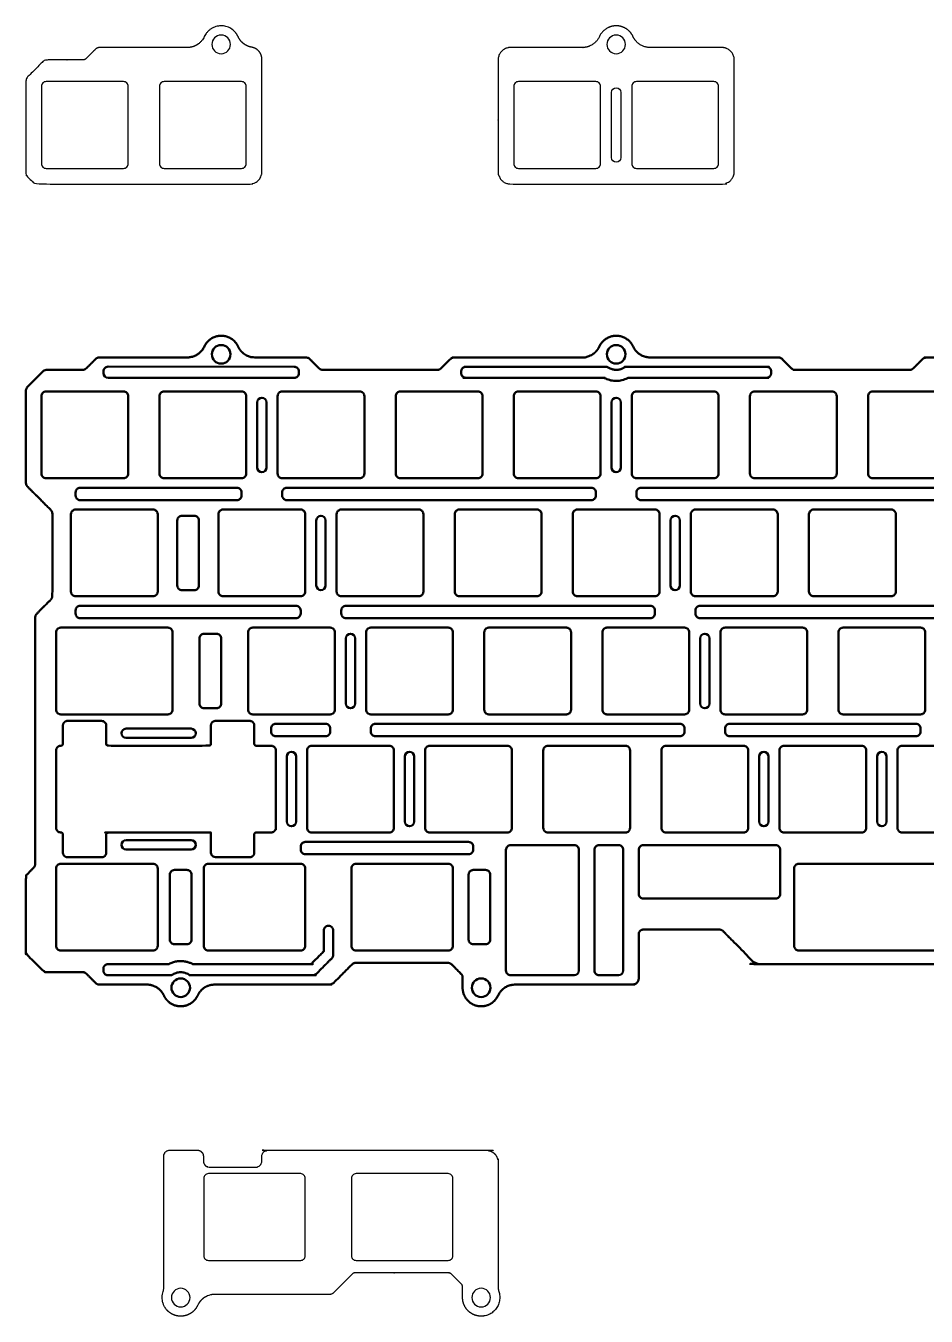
# Model space of a CAD drawing. Header units: millimetres. Extents: x 0 to 845, y 0 to 297.
# Drawn here: x 558.9 to 704.2, y 72.9 to 281.1 of the extents above; entities that cross this region are included whole.
import ezdxf

# ---------------------------------------------------------------- set-up
doc = ezdxf.new("R2010")
doc.units = ezdxf.units.MM
doc.header["$LTSCALE"] = 0.75
doc.layers.add('line', color=7, linetype='Continuous')
doc.layers.add('Visible', color=7, linetype='Continuous', lineweight=50)

msp = doc.modelspace()

# ---------------------------------------------------------------- linework, layer by layer
at = {"layer": 'line'}
for points in [[(562.182, 272.12, 0.4142136), (561.432, 271.37), (561.432, 258.87, 0.4142136), (562.182, 258.12), (574.682, 258.12, 0.4142136), (575.432, 258.87), (575.432, 271.37, 0.4142136), (574.682, 272.12)], [(581.232, 272.12, 0.4142136), (580.482, 271.37), (580.482, 258.87, 0.4142136), (581.232, 258.12), (593.732, 258.12, 0.4142136), (594.482, 258.87), (594.482, 271.37, 0.4142136), (593.732, 272.12)], [(650.882, 258.12, 0.4142136), (651.632, 258.87), (651.632, 271.37, 0.4142136), (650.882, 272.12), (638.382, 272.12, 0.4142136), (637.632, 271.37), (637.632, 258.87, 0.4142136), (638.382, 258.12)], [(654.907, 270.37), (654.907, 259.87, -1), (653.407, 259.87), (653.407, 270.37, -1)], [(656.682, 258.87, 0.4142136), (657.432, 258.12), (669.932, 258.12, 0.4142136), (670.682, 258.87), (670.682, 271.37, 0.4142136), (669.932, 272.12), (657.432, 272.12, 0.4142136), (656.682, 271.37)], [(604.007, 95.17, 0.4142136), (603.257, 95.92), (588.376, 95.92, 0.4142136), (587.626, 95.17), (587.626, 82.67, 0.4142136), (588.376, 81.92), (603.257, 81.92, 0.4142136), (604.007, 82.67)], [(627.82, 95.17, 0.4142136), (627.07, 95.92), (612.189, 95.92, 0.4142136), (611.439, 95.17), (611.439, 82.67, 0.4142136), (612.189, 81.92), (627.07, 81.92, 0.4142136), (627.82, 82.67)]]:
    msp.add_lwpolyline(points, format="xyb", close=True, dxfattribs=at)
at = {"layer": 'line', "extrusion": (0, 0, -1)}
for centre in [(-590.432, 278.12), (-654.157, 278.12), (-583.91, 75.92), (-632.376, 75.92)]:
    msp.add_circle(centre, 1.5, dxfattribs=at)
at = {"layer": 'line'}
msp.add_arc((588.481, 73.892), 2, 150.2828, 156.07104, dxfattribs=at)
for points, weights, degree, knots in [([(597.007, 275.698), (597.007, 266.647), (597.007, 257.595), (597.007, 255.595), (595.007, 255.595), (578.097, 255.595), (561.186, 255.595), (560.357, 255.595), (559.772, 256.181), (559.498, 256.454), (559.225, 256.728), (558.932, 257.02), (558.932, 257.435), (558.932, 264.82), (558.932, 272.206), (558.932, 272.62), (559.225, 272.913), (560.432, 274.12), (561.639, 275.328), (561.932, 275.62), (562.347, 275.62), (565.234, 275.62), (568.122, 275.62), (568.432, 275.62), (568.652, 275.84), (569.396, 276.584), (570.139, 277.328), (570.432, 277.62), (570.847, 277.62), (577.912, 277.62), (584.978, 277.62), (586.903, 277.62), (587.705, 279.37), (588.507, 281.12), (590.432, 281.12), (592.357, 281.12), (593.16, 279.37), (593.814, 277.943), (595.359, 277.667), (597.007, 277.373), (597.007, 275.698)], [1, 1, 1, 0.707106781187, 1, 1, 1, 0.923879532511, 1, 1, 1, 0.923879532511, 1, 1, 1, 0.923879532511, 1, 1, 1, 0.923879532511, 1, 1, 1, 0.923879532511, 1, 1, 1, 0.923879532511, 1, 1, 1, 0.84162541153, 1, 0.84162541153, 1, 0.84162541153, 1, 0.866956955585, 0.957440322045, 0.766769591032, 1], 2, [0, 0, 0, 1, 1, 2.5707963, 2.5707963, 3.5707963, 3.5707963, 4.3561945, 4.3561945, 4.5047838, 4.5047838, 5.290182, 5.290182, 6.290182, 6.290182, 7.0755801, 7.0755801, 8.0755801, 8.0755801, 8.8609783, 8.8609783, 9.8609783, 9.8609783, 10.6463765, 10.6463765, 11.6463765, 11.6463765, 12.4317746, 12.4317746, 13.4317746, 13.4317746, 14.5727955, 14.5727955, 15.7138164, 15.7138164, 16.8548373, 16.8548373, 17.8133553, 17.8133553, 19.2073609, 19.2073609, 19.2073609]), ([(673.207, 257.595), (673.207, 255.595), (671.207, 255.595), (654.157, 255.595), (637.107, 255.595), (635.107, 255.595), (635.107, 257.595), (635.107, 266.608), (635.107, 275.62), (635.107, 277.62), (637.107, 277.62), (642.905, 277.62), (648.703, 277.62), (650.628, 277.62), (651.43, 279.37), (652.232, 281.12), (654.157, 281.12), (656.082, 281.12), (656.885, 279.37), (657.687, 277.62), (659.612, 277.62), (665.41, 277.62), (671.207, 277.62), (673.207, 277.62), (673.207, 275.62), (673.207, 266.608), (673.207, 257.595)], [1, 0.707106781187, 1, 1, 1, 0.707106781187, 1, 1, 1, 0.707106781187, 1, 1, 1, 0.84162541153, 1, 0.84162541153, 1, 0.84162541153, 1, 0.84162541153, 1, 1, 1, 0.707106781187, 1, 1, 1], 2, [0, 0, 0, 1.5707963, 1.5707963, 2.5707963, 2.5707963, 4.1415927, 4.1415927, 5.1415927, 5.1415927, 6.712389, 6.712389, 7.2744279, 7.2744279, 8.4154488, 8.4154488, 9.5564697, 9.5564697, 10.6974906, 10.6974906, 11.8385115, 11.8385115, 12.4005503, 12.4005503, 13.9713467, 13.9713467, 14.9713467, 14.9713467, 14.9713467]), ([(586.653, 74.704), (585.965, 73.154), (584.396, 72.509), (582.817, 73.127), (581.238, 73.745), (580.524, 75.283), (581.071, 76.888), (581.142, 77.096), (581.178, 77.313), (581.178, 77.533), (581.178, 84.595), (581.178, 91.658), (581.178, 98.72), (581.178, 98.989), (581.28, 99.237), (581.471, 99.428), (581.661, 99.618), (581.909, 99.72), (582.178, 99.72), (582.511, 99.72), (582.844, 99.72), (583.178, 99.72), (584.303, 99.72), (585.429, 99.72), (586.555, 99.72), (587.141, 99.72), (587.555, 99.306), (587.555, 98.72), (587.555, 98.47), (587.555, 98.22), (587.555, 97.97), (587.555, 97.702), (587.658, 97.453), (587.848, 97.263), (588.038, 97.073), (588.286, 96.97), (588.555, 96.97), (591.036, 96.97), (593.517, 96.97), (595.998, 96.97), (596.267, 96.97), (596.515, 97.073), (596.705, 97.263), (596.895, 97.453), (596.998, 97.702), (596.998, 97.97), (596.998, 98.22), (596.998, 98.47), (596.998, 98.72), (596.998, 98.989), (597.101, 99.237), (597.291, 99.428), (597.481, 99.618), (597.729, 99.72), (597.998, 99.72), (609.703, 99.72), (621.407, 99.72), (633.112, 99.72), (633.65, 99.72), (634.146, 99.515), (634.526, 99.135), (634.906, 98.755), (635.112, 98.258), (635.112, 97.72), (635.112, 88.805), (635.112, 83.164), (635.112, 77.524), (635.112, 77.305), (635.148, 77.089), (635.218, 76.882), (635.464, 76.156), (635.427, 75.389), (635.112, 74.69), (635.109, 74.683), (635.106, 74.677), (635.103, 74.67), (634.49, 73.333), (633.174, 72.676), (631.736, 72.989), (630.299, 73.303), (629.376, 74.449), (629.376, 75.92), (629.376, 76.484), (629.376, 77.047), (629.376, 77.61), (629.376, 77.811), (629.299, 77.998), (629.156, 78.14), (628.636, 78.66), (628.116, 79.181), (627.596, 79.701), (627.453, 79.843), (627.267, 79.92), (627.065, 79.92), (622.074, 79.92), (617.082, 79.92), (612.091, 79.92), (611.889, 79.92), (611.703, 79.843), (611.561, 79.701), (610.565, 78.705), (609.569, 77.709), (608.573, 76.713), (608.383, 76.523), (608.135, 76.42), (607.866, 76.42), (601.699, 76.42), (595.532, 76.42), (589.365, 76.42), (588.564, 76.42), (587.813, 76.116), (587.235, 75.533), (587.043, 75.339), (586.88, 75.122), (586.744, 74.884)], [1, 0.815137640523, 0.815137640523, 1, 0.815137640523, 0.815137640523, 1, 0.991033450746, 0.991033450746, 1, 1, 1, 1, 0.949253021674, 0.949253021674, 1, 0.949253021674, 0.949253021674, 1, 1, 1, 1, 1, 1, 1, 0.804737854124, 0.804737854124, 1, 1, 1, 1, 0.949253021674, 0.949253021674, 1, 0.949253021674, 0.949253021674, 1, 1, 1, 1, 0.949253021674, 0.949253021674, 1, 0.949253021674, 0.949253021674, 1, 1, 1, 1, 0.949253021674, 0.949253021674, 1, 0.949253021674, 0.949253021674, 1, 1, 1, 1, 0.949253021674, 0.949253021674, 1, 0.949253021674, 0.949253021674, 1, 1, 1, 1, 0.991142183905, 0.991142183905, 1, 0.953791019457, 0.953791019457, 1, 0.999302525031, 0.999302525031, 1, 0.852571606148, 0.852571606148, 1, 0.852571606148, 0.852571606148, 1, 1, 1, 1, 0.949253021674, 0.949253021674, 1, 1, 1, 1, 0.949253021674, 0.949253021674, 1, 1, 1, 1, 0.949253021674, 0.949253021674, 1, 1, 1, 1, 0.949253021674, 0.949253021674, 1, 1, 1, 1, 0.927411646951, 0.904727786624, 0.931948419017, 0.931948419017, 0.931948419017, 0.931948419017], 3, [0, 0, 0, 0, 1.5261723, 1.5261723, 1.5261723, 3.0523445, 3.0523445, 3.0523445, 3.3807355, 3.3807355, 3.3807355, 4.3807355, 4.3807355, 4.3807355, 5.1661337, 5.1661337, 5.1661337, 5.9515319, 5.9515319, 5.9515319, 5.9715581, 5.9715581, 5.9715581, 6.0391964, 6.0391964, 6.0391964, 7.6099927, 7.6099927, 7.6099927, 8.6099927, 8.6099927, 8.6099927, 9.3953909, 9.3953909, 9.3953909, 10.180789, 10.180789, 10.180789, 11.180789, 11.180789, 11.180789, 11.9661872, 11.9661872, 11.9661872, 12.7515854, 12.7515854, 12.7515854, 13.7515854, 13.7515854, 13.7515854, 14.5369835, 14.5369835, 14.5369835, 15.3223817, 15.3223817, 15.3223817, 16.0255841, 16.0255841, 16.0255841, 16.8109823, 16.8109823, 16.8109823, 17.5963805, 17.5963805, 17.5963805, 18.5963805, 18.5963805, 18.5963805, 18.9227698, 18.9227698, 18.9227698, 19.6717923, 19.6717923, 19.6717923, 19.6793298, 19.6793298, 19.6793298, 21.0352384, 21.0352384, 21.0352384, 22.391147, 22.391147, 22.391147, 23.391147, 23.391147, 23.391147, 24.1765452, 24.1765452, 24.1765452, 25.1765452, 25.1765452, 25.1765452, 25.9619434, 25.9619434, 25.9619434, 26.9619434, 26.9619434, 26.9619434, 27.7473415, 27.7473415, 27.7473415, 28.7473415, 28.7473415, 28.7473415, 29.5327397, 29.5327397, 29.5327397, 30.5327397, 30.5327397, 30.5327397, 31.3171916, 31.3171916, 31.3171916, 31.585779, 31.585779, 31.585779, 31.585779])]:
    msp.add_rational_spline(points, weights, degree=degree, knots=knots, dxfattribs=at)
at = {"layer": 'Visible', "elevation": 1.5}
for points in [[(572.183, 226.127, 0.4143065), (571.432, 225.377), (571.432, 225.078, 0.4141177), (572.182, 224.328), (602.208, 224.318, 0.4142165), (602.958, 225.067), (602.959, 225.368, 0.4142136), (602.209, 226.118)], [(562.182, 222.12, 0.4142136), (561.432, 221.37), (561.432, 208.87, 0.4142136), (562.182, 208.12), (574.682, 208.12, 0.4142136), (575.432, 208.87), (575.432, 221.37, 0.4142136), (574.682, 222.12)], [(581.232, 222.12, 0.4142136), (580.482, 221.37), (580.482, 208.87, 0.4142136), (581.232, 208.12), (593.732, 208.12, 0.4142136), (594.482, 208.87), (594.482, 221.37, 0.4142136), (593.732, 222.12)], [(597.757, 220.37, 1), (596.257, 220.37), (596.257, 209.87, 1), (597.757, 209.87)], [(600.282, 222.12, 0.4142136), (599.532, 221.37), (599.532, 208.87, 0.4142136), (600.282, 208.12), (612.782, 208.12, 0.4142136), (613.532, 208.87), (613.532, 221.37, 0.4142136), (612.782, 222.12)], [(619.332, 222.12, 0.4142136), (618.582, 221.37), (618.582, 208.87, 0.4142136), (619.332, 208.12), (631.832, 208.12, 0.4142136), (632.582, 208.87), (632.582, 221.37, 0.4142136), (631.832, 222.12)], [(650.882, 208.12, 0.4142136), (651.632, 208.87), (651.632, 221.37, 0.4142136), (650.882, 222.12), (638.382, 222.12, 0.4142136), (637.632, 221.37), (637.632, 208.87, 0.4142136), (638.382, 208.12)], [(654.907, 220.37), (654.907, 209.87, -1), (653.407, 209.87), (653.407, 220.37, -1)], [(656.682, 208.87, 0.4142136), (657.432, 208.12), (669.932, 208.12, 0.4142136), (670.682, 208.87), (670.682, 221.37, 0.4142136), (669.932, 222.12), (657.432, 222.12, 0.4142136), (656.682, 221.37)], [(688.982, 208.12, 0.4142136), (689.732, 208.87), (689.732, 221.37, 0.4142136), (688.982, 222.12), (676.482, 222.12, 0.4142136), (675.732, 221.37), (675.732, 208.87, 0.4142136), (676.482, 208.12)], [(694.782, 208.87, 0.4142136), (695.532, 208.12), (708.032, 208.12, 0.4142136), (708.782, 208.87), (708.782, 221.37, 0.4142136), (708.032, 222.12), (695.532, 222.12, 0.4142136), (694.782, 221.37)], [(593.732, 205.845, 0.4142136), (592.982, 206.595), (567.695, 206.595, 0.4142136), (566.945, 205.845), (566.945, 205.345, 0.4142136), (567.695, 204.595), (592.982, 204.595, 0.4142136), (593.732, 205.345)], [(650.882, 205.845, 0.4142136), (650.132, 206.595), (601.032, 206.595, 0.4142136), (600.282, 205.845), (600.282, 205.345, 0.4142136), (601.032, 204.595), (650.132, 204.595, 0.4142136), (650.882, 205.345)], [(658.182, 206.595, 0.4142136), (657.432, 205.845), (657.432, 205.345, 0.4142136), (658.182, 204.595), (726.332, 204.595, 0.4142136), (727.082, 205.345), (727.082, 205.845, 0.4142136), (726.332, 206.595)], [(580.195, 202.32, 0.4142136), (579.445, 203.07), (566.945, 203.07, 0.4142136), (566.195, 202.32), (566.195, 189.82, 0.4142136), (566.945, 189.07), (579.445, 189.07, 0.4142136), (580.195, 189.82)], [(584.101, 202.07, 0.4142136), (583.351, 201.32), (583.351, 190.82, 0.4142136), (584.101, 190.07), (586.101, 190.07, 0.4142136), (586.851, 190.82), (586.851, 201.32, 0.4142136), (586.101, 202.07)], [(603.257, 189.07, 0.4142136), (604.007, 189.82), (604.007, 202.32, 0.4142136), (603.257, 203.07), (590.757, 203.07, 0.4142136), (590.007, 202.32), (590.007, 189.82, 0.4142136), (590.757, 189.07)], [(607.282, 201.32), (607.282, 190.82, -1), (605.782, 190.82), (605.782, 201.32, -1)], [(609.057, 189.82, 0.4142136), (609.807, 189.07), (622.307, 189.07, 0.4142136), (623.057, 189.82), (623.057, 202.32, 0.4142136), (622.307, 203.07), (609.807, 203.07, 0.4142136), (609.057, 202.32)], [(628.107, 189.82, 0.4142136), (628.857, 189.07), (641.357, 189.07, 0.4142136), (642.107, 189.82), (642.107, 202.32, 0.4142136), (641.357, 203.07), (628.857, 203.07, 0.4142136), (628.107, 202.32)], [(647.157, 189.82, 0.4142136), (647.907, 189.07), (660.407, 189.07, 0.4142136), (661.157, 189.82), (661.157, 202.32, 0.4142136), (660.407, 203.07), (647.907, 203.07, 0.4142136), (647.157, 202.32)], [(662.932, 190.82, 1), (664.432, 190.82), (664.432, 201.32, 1), (662.932, 201.32)], [(679.457, 189.07, 0.4142136), (680.207, 189.82), (680.207, 202.32, 0.4142136), (679.457, 203.07), (666.957, 203.07, 0.4142136), (666.207, 202.32), (666.207, 189.82, 0.4142136), (666.957, 189.07)], [(698.507, 189.07, 0.4142136), (699.257, 189.82), (699.257, 202.32, 0.4142136), (698.507, 203.07), (686.007, 203.07, 0.4142136), (685.257, 202.32), (685.257, 189.82, 0.4142136), (686.007, 189.07)], [(603.257, 186.795, 0.4142136), (602.507, 187.545), (567.695, 187.545, 0.4142136), (566.945, 186.795), (566.945, 186.295, 0.4142136), (567.695, 185.545), (602.507, 185.545, 0.4142136), (603.257, 186.295)], [(660.407, 186.795, 0.4142136), (659.657, 187.545), (610.557, 187.545, 0.4142136), (609.807, 186.795), (609.807, 186.295, 0.4142136), (610.557, 185.545), (659.657, 185.545, 0.4142136), (660.407, 186.295)], [(717.557, 186.795, 0.4142136), (716.807, 187.545), (667.707, 187.545, 0.4142136), (666.957, 186.795), (666.957, 186.295, 0.4142136), (667.707, 185.545), (716.807, 185.545, 0.4142136), (717.557, 186.295)], [(564.564, 184.02), (581.826, 184.02, -0.4142136), (582.576, 183.27), (582.576, 170.77, -0.4142136), (581.826, 170.02), (564.564, 170.02, -0.4142136), (563.814, 170.77), (563.814, 183.27, -0.4142136)], [(608.02, 170.02, 0.4142136), (608.77, 170.77), (608.77, 183.27, 0.4142136), (608.02, 184.02), (595.52, 184.02, 0.4142136), (594.77, 183.27), (594.77, 170.77, 0.4142136), (595.52, 170.02)], [(613.82, 170.77, 0.4142136), (614.57, 170.02), (627.07, 170.02, 0.4142136), (627.82, 170.77), (627.82, 183.27, 0.4142136), (627.07, 184.02), (614.57, 184.02, 0.4142136), (613.82, 183.27)], [(633.62, 184.02, 0.4142136), (632.87, 183.27), (632.87, 170.77, 0.4142136), (633.62, 170.02), (646.12, 170.02, 0.4142136), (646.87, 170.77), (646.87, 183.27, 0.4142136), (646.12, 184.02)], [(652.67, 184.02, 0.4142136), (651.92, 183.27), (651.92, 170.77, 0.4142136), (652.67, 170.02), (665.17, 170.02, 0.4142136), (665.92, 170.77), (665.92, 183.27, 0.4142136), (665.17, 184.02)], [(684.97, 183.27, 0.4142136), (684.22, 184.02), (671.72, 184.02, 0.4142136), (670.97, 183.27), (670.97, 170.77, 0.4142136), (671.72, 170.02), (684.22, 170.02, 0.4142136), (684.97, 170.77)], [(690.02, 170.77, 0.4142136), (690.77, 170.02), (703.27, 170.02, 0.4142136), (704.02, 170.77), (704.02, 183.27, 0.4142136), (703.27, 184.02), (690.77, 184.02, 0.4142136), (690.02, 183.27)], [(586.923, 171.77, 0.4142136), (587.673, 171.02), (589.673, 171.02, 0.4142136), (590.423, 171.77), (590.423, 182.27, 0.4142136), (589.673, 183.02), (587.673, 183.02, 0.4142136), (586.923, 182.27)], [(612.045, 182.27, 1), (610.545, 182.27), (610.545, 171.77, 1), (612.045, 171.77)], [(667.695, 171.77, 1), (669.195, 171.77), (669.195, 182.27, 1), (667.695, 182.27)], [(575.089, 167.72, 1), (575.089, 166.22), (585.589, 166.22, 1), (585.589, 167.72)], [(608.02, 167.745, 0.4142136), (607.27, 168.495), (599.245, 168.495, 0.4142136), (598.495, 167.745), (598.495, 167.245, 0.4142136), (599.245, 166.495), (607.27, 166.495, 0.4142136), (608.02, 167.245)], [(665.17, 167.745, 0.4142136), (664.42, 168.495), (615.32, 168.495, 0.4142136), (614.57, 167.745), (614.57, 167.245, 0.4142136), (615.32, 166.495), (664.42, 166.495, 0.4142136), (665.17, 167.245)], [(703.27, 167.745, 0.4142136), (702.52, 168.495), (672.47, 168.495, 0.4142136), (671.72, 167.745), (671.72, 167.245, 0.4142136), (672.47, 166.495), (702.52, 166.495, 0.4142136), (703.27, 167.245)], [(617.545, 150.97, 0.4142136), (618.295, 151.72), (618.295, 164.22, 0.4142136), (617.545, 164.97), (605.045, 164.97, 0.4142136), (604.295, 164.22), (604.295, 151.72, 0.4142136), (605.045, 150.97)], [(624.095, 164.97, 0.4142136), (623.345, 164.22), (623.345, 151.72, 0.4142136), (624.095, 150.97), (636.595, 150.97, 0.4142136), (637.345, 151.72), (637.345, 164.22, 0.4142136), (636.595, 164.97)], [(643.145, 164.97, 0.4142136), (642.395, 164.22), (642.395, 151.72, 0.4142136), (643.145, 150.97), (655.645, 150.97, 0.4142136), (656.395, 151.72), (656.395, 164.22, 0.4142136), (655.645, 164.97)], [(674.695, 150.97, 0.4142136), (675.445, 151.72), (675.445, 164.22, 0.4142136), (674.695, 164.97), (662.195, 164.97, 0.4142136), (661.445, 164.22), (661.445, 151.72, 0.4142136), (662.195, 150.97)], [(693.745, 150.97, 0.4142136), (694.495, 151.72), (694.495, 164.22, 0.4142136), (693.745, 164.97), (681.245, 164.97, 0.4142136), (680.495, 164.22), (680.495, 151.72, 0.4142136), (681.245, 150.97)], [(699.545, 151.72, 0.4142136), (700.295, 150.97), (712.795, 150.97, 0.4142136), (713.545, 151.72), (713.545, 164.22, 0.4142136), (712.795, 164.97), (700.295, 164.97, 0.4142136), (699.545, 164.22)], [(602.52, 163.22, 1), (601.02, 163.22), (601.02, 152.72, 1), (602.52, 152.72)], [(621.57, 163.22), (621.57, 152.72, -1), (620.07, 152.72), (620.07, 163.22, -1)], [(677.22, 152.72, 1), (678.72, 152.72), (678.72, 163.22, 1), (677.22, 163.22)], [(697.77, 163.22, 1), (696.27, 163.22), (696.27, 152.72, 1), (697.77, 152.72)], [(585.589, 148.22, 1), (585.589, 149.72), (575.089, 149.72, 1), (575.089, 148.22)], [(604.007, 149.445, 0.4142136), (603.257, 148.695), (603.257, 148.195, 0.4142136), (604.007, 147.445), (630.348, 147.445, 0.4142136), (631.098, 148.195), (631.098, 148.695, 0.4142136), (630.348, 149.445)], [(648.145, 128.676), (648.145, 148.17, 0.4142136), (647.395, 148.92), (637.126, 148.92, 0.4142136), (636.376, 148.17), (636.376, 128.671, 0.4143577), (637.126, 127.921), (647.395, 127.926, 0.4140694)], [(655.289, 148.17, 0.4142136), (654.539, 148.92), (651.414, 148.92, 0.4142136), (650.664, 148.17), (650.664, 128.675, 0.4142828), (651.414, 127.925), (654.539, 127.926, 0.4141443), (655.289, 128.676)], [(658.539, 148.92, 0.4142136), (657.789, 148.17), (657.789, 141.048, 0.4142136), (658.539, 140.298), (679.876, 140.298, 0.4142136), (680.626, 141.048), (680.626, 148.17, 0.4142136), (679.876, 148.92)], [(580.195, 145.17, 0.4142136), (579.445, 145.92), (564.564, 145.92, 0.4142136), (563.814, 145.17), (563.814, 132.67, 0.4142136), (564.564, 131.92), (579.445, 131.92, 0.4142136), (580.195, 132.67)], [(604.007, 145.17, 0.4142136), (603.257, 145.92), (588.376, 145.92, 0.4142136), (587.626, 145.17), (587.626, 132.67, 0.4142136), (588.376, 131.92), (603.257, 131.92, 0.4142136), (604.007, 132.67)], [(627.82, 145.17, 0.4142136), (627.07, 145.92), (612.189, 145.92, 0.4142136), (611.439, 145.17), (611.439, 132.67, 0.4142136), (612.189, 131.92), (627.07, 131.92, 0.4142136), (627.82, 132.67)], [(708.782, 145.17, 0.4142136), (708.032, 145.92), (683.626, 145.92, 0.4142136), (682.876, 145.17), (682.876, 132.67, 0.4142136), (683.626, 131.92), (708.032, 131.92, 0.4142136), (708.782, 132.67)], [(585.66, 144.17, 0.4142136), (584.91, 144.92), (582.91, 144.92, 0.4142136), (582.16, 144.17), (582.16, 133.67, 0.4142136), (582.91, 132.92), (584.91, 132.92, 0.4142136), (585.66, 133.67)], [(633.848, 144.17, 0.4142136), (633.098, 144.92), (631.098, 144.92, 0.4142136), (630.348, 144.17), (630.348, 133.67, 0.4142136), (631.098, 132.92), (633.098, 132.92, 0.4142136), (633.848, 133.67)]]:
    msp.add_lwpolyline(points, format="xyb", close=True, dxfattribs=at)
at = {"layer": 'Visible', "extrusion": (0, 0, -1)}
for centre in [(-590.432, 228.12, -1.5), (-654.157, 228.12, -1.5), (-583.91, 125.92, -1.5), (-632.376, 125.92, -1.5)]:
    msp.add_circle(centre, 1.5, dxfattribs=at)
at = {"layer": 'Visible'}
for points, weights, knots in [([(807.781, 227.328, 1.5), (808.074, 227.62, 1.5), (808.488, 227.62, 1.5), (814.321, 227.62, 1.5), (820.153, 227.62, 1.5), (822.078, 227.62, 1.5), (822.88, 229.37, 1.5), (823.682, 231.12, 1.5), (825.607, 231.12, 1.5), (827.532, 231.12, 1.5), (828.335, 229.37, 1.5), (829.137, 227.62, 1.5), (831.062, 227.62, 1.5), (831.89, 227.62, 1.5), (832.718, 227.62, 1.5), (833.132, 227.62, 1.5), (833.425, 227.328, 1.5), (833.569, 227.184, 1.5), (833.713, 227.04, 1.5), (833.932, 226.82, 1.5), (834.243, 226.82, 1.5), (837.731, 226.82, 1.5), (841.218, 226.82, 1.5), (841.632, 226.82, 1.5), (841.925, 226.528, 1.5), (843.132, 225.32, 1.5), (844.339, 224.113, 1.5), (844.632, 223.82, 1.5), (844.632, 223.406, 1.5), (844.632, 212.92, 1.5), (844.632, 202.435, 1.5), (844.632, 202.02, 1.5), (844.339, 201.728, 1.5), (843.882, 201.27, 1.5), (843.425, 200.813, 1.5), (843.132, 200.52, 1.5), (843.132, 200.106, 1.5), (843.132, 184.52, 1.5), (843.132, 168.935, 1.5), (843.132, 168.52, 1.5), (843.425, 168.228, 1.5), (843.882, 167.77, 1.5), (844.339, 167.313, 1.5), (844.632, 167.02, 1.5), (844.632, 166.606, 1.5), (844.632, 149.22, 1.5), (844.632, 131.835, 1.5), (844.632, 131.42, 1.5), (844.339, 131.128, 1.5), (843.132, 129.92, 1.5), (841.925, 128.713, 1.5), (841.632, 128.42, 1.5), (841.218, 128.42, 1.5), (838.331, 128.42, 1.5), (835.443, 128.42, 1.5), (835.132, 128.42, 1.5), (834.913, 128.201, 1.5), (834.169, 127.457, 1.5), (833.425, 126.713, 1.5), (833.132, 126.42, 1.5), (832.718, 126.42, 1.5), (828.913, 126.42, 1.5), (825.109, 126.42, 1.5), (823.183, 126.42, 1.5), (822.381, 124.67, 1.5), (821.579, 122.92, 1.5), (819.654, 122.92, 1.5), (817.729, 122.92, 1.5), (816.927, 124.67, 1.5), (816.125, 126.42, 1.5), (814.2, 126.42, 1.5), (804.945, 126.42, 1.5), (795.689, 126.42, 1.5), (795.275, 126.42, 1.5), (794.982, 126.713, 1.5), (793.379, 128.317, 1.5), (791.775, 129.92, 1.5), (781.759, 129.92, 1.5), (771.743, 129.92, 1.5), (771.432, 129.92, 1.5), (771.213, 129.701, 1.5), (770.432, 128.92, 1.5), (769.652, 128.14, 1.5), (769.432, 127.92, 1.5), (769.432, 127.61, 1.5), (769.432, 126.765, 1.5), (769.432, 125.92, 1.5), (769.432, 123.505, 1.5), (767.072, 122.989, 1.5), (764.712, 122.474, 1.5), (763.705, 124.67, 1.5), (762.903, 126.42, 1.5), (760.978, 126.42, 1.5), (747.924, 126.42, 1.5), (734.87, 126.42, 1.5), (733.87, 126.42, 1.5), (733.87, 127.42, 1.5), (733.87, 130.984, 1.5), (733.87, 134.548, 1.5), (733.87, 135.298, 1.5), (733.12, 135.298, 1.5), (726.978, 135.298, 1.5), (720.836, 135.298, 1.5), (720.525, 135.298, 1.5), (720.305, 135.079, 1.5), (717.776, 132.549, 1.5), (715.246, 130.019, 1.5), (714.953, 129.726, 1.5), (714.539, 129.726, 1.5), (695.829, 129.726, 1.5), (677.12, 129.726, 1.5), (676.705, 129.726, 1.5), (676.413, 130.019, 1.5), (673.883, 132.549, 1.5), (671.353, 135.079, 1.5), (671.133, 135.298, 1.5), (670.823, 135.298, 1.5), (664.681, 135.298, 1.5), (658.539, 135.298, 1.5), (657.789, 135.298, 1.5), (657.789, 134.548, 1.5), (657.789, 130.984, 1.5), (657.789, 127.42, 1.5), (657.789, 126.42, 1.5), (656.789, 126.42, 1.5), (647.309, 126.42, 1.5), (637.83, 126.42, 1.5), (635.905, 126.42, 1.5), (635.103, 124.67, 1.5), (634.096, 122.474, 1.5), (631.736, 122.989, 1.5), (629.376, 123.505, 1.5), (629.376, 125.92, 1.5), (629.376, 126.765, 1.5), (629.376, 127.61, 1.5), (629.376, 127.92, 1.5), (629.156, 128.14, 1.5), (628.376, 128.92, 1.5), (627.596, 129.701, 1.5), (627.376, 129.92, 1.5), (627.065, 129.92, 1.5), (619.578, 129.92, 1.5), (612.091, 129.92, 1.5), (611.78, 129.92, 1.5), (611.561, 129.701, 1.5), (610.067, 128.207, 1.5), (608.573, 126.713, 1.5), (608.28, 126.42, 1.5), (607.866, 126.42, 1.5), (598.615, 126.42, 1.5), (589.365, 126.42, 1.5), (587.44, 126.42, 1.5), (586.638, 124.67, 1.5), (585.836, 122.92, 1.5), (583.91, 122.92, 1.5), (581.985, 122.92, 1.5), (581.183, 124.67, 1.5), (580.381, 126.42, 1.5), (578.456, 126.42, 1.5), (574.651, 126.42, 1.5), (570.847, 126.42, 1.5), (570.432, 126.42, 1.5), (570.139, 126.713, 1.5), (569.396, 127.457, 1.5), (568.652, 128.201, 1.5), (568.432, 128.42, 1.5), (568.122, 128.42, 1.5), (565.234, 128.42, 1.5), (562.347, 128.42, 1.5), (561.932, 128.42, 1.5), (561.639, 128.713, 1.5), (560.432, 129.92, 1.5), (559.225, 131.128, 1.5), (558.932, 131.42, 1.5), (558.932, 131.835, 1.5), (558.932, 137.72, 1.5), (558.932, 143.606, 1.5), (558.932, 144.02, 1.5), (559.225, 144.313, 1.5), (559.682, 144.77, 1.5), (560.139, 145.228, 1.5), (560.432, 145.52, 1.5), (560.432, 145.935, 1.5), (560.432, 165.77, 1.5), (560.432, 185.606, 1.5), (560.432, 186.02, 1.5), (560.725, 186.313, 1.5), (561.814, 187.402, 1.5), (562.902, 188.49, 1.5), (563.195, 188.783, 1.5), (563.195, 189.197, 1.5), (563.195, 195.77, 1.5), (563.195, 202.344, 1.5), (563.195, 202.758, 1.5), (562.902, 203.051, 1.5), (561.064, 204.889, 1.5), (559.225, 206.728, 1.5), (558.932, 207.02, 1.5), (558.932, 207.435, 1.5), (558.932, 214.82, 1.5), (558.932, 222.206, 1.5), (558.932, 222.62, 1.5), (559.225, 222.913, 1.5), (560.432, 224.12, 1.5), (561.639, 225.328, 1.5), (561.932, 225.62, 1.5), (562.347, 225.62, 1.5), (565.234, 225.62, 1.5), (568.122, 225.62, 1.5), (568.432, 225.62, 1.5), (568.652, 225.84, 1.5), (569.396, 226.584, 1.5), (570.139, 227.328, 1.5), (570.432, 227.62, 1.5), (570.847, 227.62, 1.5), (577.912, 227.62, 1.5), (584.978, 227.62, 1.5), (586.903, 227.62, 1.5), (587.705, 229.37, 1.5), (588.507, 231.12, 1.5), (590.432, 231.12, 1.5), (592.357, 231.12, 1.5), (593.16, 229.37, 1.5), (593.962, 227.62, 1.5), (595.887, 227.62, 1.5), (599.966, 227.62, 1.5), (604.045, 227.62, 1.5), (604.459, 227.62, 1.5), (604.752, 227.328, 1.5), (605.496, 226.584, 1.5), (606.24, 225.84, 1.5), (606.459, 225.62, 1.5), (606.77, 225.62, 1.5), (616.058, 225.62, 1.5), (625.347, 225.62, 1.5), (625.657, 225.62, 1.5), (625.877, 225.84, 1.5), (626.621, 226.584, 1.5), (627.364, 227.328, 1.5), (627.657, 227.62, 1.5), (628.072, 227.62, 1.5), (638.387, 227.62, 1.5), (648.703, 227.62, 1.5), (650.628, 227.62, 1.5), (651.43, 229.37, 1.5), (652.232, 231.12, 1.5), (654.157, 231.12, 1.5), (656.082, 231.12, 1.5), (656.885, 229.37, 1.5), (657.687, 227.62, 1.5), (659.612, 227.62, 1.5), (669.927, 227.62, 1.5), (680.243, 227.62, 1.5), (680.657, 227.62, 1.5), (680.95, 227.328, 1.5), (681.694, 226.584, 1.5), (682.438, 225.84, 1.5), (682.657, 225.62, 1.5), (682.968, 225.62, 1.5), (692.257, 225.62, 1.5), (701.547, 225.62, 1.5), (701.857, 225.62, 1.5), (702.077, 225.84, 1.5), (702.821, 226.584, 1.5), (703.564, 227.328, 1.5), (703.857, 227.62, 1.5), (704.272, 227.62, 1.5), (714.587, 227.62, 1.5), (724.903, 227.62, 1.5), (726.828, 227.62, 1.5), (727.63, 229.37, 1.5), (728.432, 231.12, 1.5), (730.357, 231.12, 1.5), (732.282, 231.12, 1.5), (733.085, 229.37, 1.5), (733.887, 227.62, 1.5), (735.812, 227.62, 1.5), (745.882, 227.62, 1.5), (755.951, 227.62, 1.5), (756.366, 227.62, 1.5), (756.659, 227.328, 1.5), (757.994, 225.992, 1.5), (759.329, 224.657, 1.5), (759.622, 224.364, 1.5), (760.036, 224.364, 1.5), (782.22, 224.364, 1.5), (804.404, 224.364, 1.5), (804.818, 224.364, 1.5), (805.111, 224.657, 1.5), (806.446, 225.992, 1.5), (807.781, 227.328, 1.5)], [1, 0.923879533954, 1, 1, 1, 0.841625411903, 1, 0.841625411717, 1, 0.841625411717, 1, 0.84162541153, 1, 1, 1, 0.923879532511, 1, 1, 1, 0.923879532511, 1, 1, 1, 0.923879532511, 1, 1, 1, 0.923879532511, 1, 1, 1, 0.923879532511, 1, 1, 1, 0.923879532511, 1, 1, 1, 0.923879532511, 1, 1, 1, 0.923879532511, 1, 1, 1, 0.923879532511, 1, 1, 1, 0.923879532511, 1, 1, 1, 0.923879532511, 1, 1, 1, 0.923879532511, 1, 1, 1, 0.84162541153, 1, 0.84162541153, 1, 0.84162541153, 1, 0.84162541153, 1, 1, 1, 0.923879532511, 1, 1, 1, 1, 1, 0.923879371968, 1, 1, 1, 0.923879532511, 1, 1, 1, 0.77885727766, 1, 0.77885727766, 1, 0.84162541153, 1, 1, 1, 0.707106781187, 1, 1, 1, 0.707106781187, 1, 1, 1, 0.923879532511, 1, 1, 1, 0.923879532511, 1, 1, 1, 0.923879532511, 1, 1, 1, 0.923879532511, 1, 1, 1, 0.707106781187, 1, 1, 1, 0.707106781187, 1, 1, 1, 0.84162541153, 1, 0.778857409222, 1, 0.778857409222, 1, 1, 1, 0.923879532511, 1, 1, 1, 0.923879532511, 1, 1, 1, 0.923879532511, 1, 1, 1, 0.923879532511, 1, 1, 1, 0.84162541153, 1, 0.84162541153, 1, 0.84162541153, 1, 0.84162541153, 1, 1, 1, 0.923879532511, 1, 1, 1, 0.923879532511, 1, 1, 1, 0.923879532511, 1, 1, 1, 0.923879532511, 1, 1, 1, 0.923879532511, 1, 1, 1, 0.923879532511, 1, 1, 1, 0.923879532511, 1, 1, 1, 0.923879532511, 1, 1, 1, 0.923879532511, 1, 1, 1, 0.923879532511, 1, 1, 1, 0.923879532511, 1, 1, 1, 0.923879532511, 1, 1, 1, 0.923879532511, 1, 1, 1, 0.923879532511, 1, 1, 1, 0.84162541153, 1, 0.84162541153, 1, 0.84162541153, 1, 0.84162541153, 1, 1, 1, 0.923879532511, 1, 1, 1, 0.923879532511, 1, 1, 1, 0.923879532511, 1, 1, 1, 0.923879532511, 1, 1, 1, 0.84162541153, 1, 0.84162541153, 1, 0.84162541153, 1, 0.84162541153, 1, 1, 1, 0.923879532511, 1, 1, 1, 0.923879532511, 1, 1, 1, 0.923879532511, 1, 1, 1, 0.923879532511, 1, 1, 1, 0.84162541153, 1, 0.841625411717, 1, 0.841625411717, 1, 0.841625411903, 1, 1, 1, 0.923879532511, 1, 1, 1, 0.923879533954, 1, 1, 1, 0.923879532511, 1, 1, 1], [0, 0, 0, 0.7853982, 0.7853982, 1.7853982, 1.7853982, 2.926419, 2.926419, 4.0674399, 4.0674399, 5.2084608, 5.2084608, 6.3494817, 6.3494817, 7.3494817, 7.3494817, 8.1348799, 8.1348799, 9.1348799, 9.1348799, 9.9202781, 9.9202781, 10.9202781, 10.9202781, 11.7056762, 11.7056762, 12.7056762, 12.7056762, 13.4910744, 13.4910744, 14.4910744, 14.4910744, 15.2764726, 15.2764726, 16.2764726, 16.2764726, 17.0618707, 17.0618707, 18.0618707, 18.0618707, 18.8472689, 18.8472689, 19.8472689, 19.8472689, 20.632667, 20.632667, 21.632667, 21.632667, 22.4180652, 22.4180652, 23.4180652, 23.4180652, 24.2034634, 24.2034634, 25.2034634, 25.2034634, 25.9888615, 25.9888615, 26.9888615, 26.9888615, 27.7742597, 27.7742597, 28.7742597, 28.7742597, 29.9152806, 29.9152806, 31.0563015, 31.0563015, 32.1973224, 32.1973224, 33.3383433, 33.3383433, 34.3383433, 34.3383433, 35.1237414, 35.1237414, 36.1237414, 36.1237414, 37.1237414, 37.1237414, 37.9091404, 37.9091404, 38.9091404, 38.9091404, 39.6945386, 39.6945386, 40.6945386, 40.6945386, 42.0504476, 42.0504476, 43.4063567, 43.4063567, 44.5473776, 44.5473776, 45.5473776, 45.5473776, 47.1181739, 47.1181739, 48.1181739, 48.1181739, 49.6889702, 49.6889702, 50.6889702, 50.6889702, 51.4743684, 51.4743684, 52.4743684, 52.4743684, 53.2597665, 53.2597665, 54.2597665, 54.2597665, 55.0451647, 55.0451647, 56.0451647, 56.0451647, 56.8305629, 56.8305629, 57.8305629, 57.8305629, 59.4013592, 59.4013592, 60.4013592, 60.4013592, 61.9721555, 61.9721555, 62.9721555, 62.9721555, 64.1131764, 64.1131764, 65.469085, 65.469085, 66.8249936, 66.8249936, 67.8249936, 67.8249936, 68.6103918, 68.6103918, 69.6103918, 69.6103918, 70.39579, 70.39579, 71.39579, 71.39579, 72.1811881, 72.1811881, 73.1811881, 73.1811881, 73.9665863, 73.9665863, 74.9665863, 74.9665863, 76.1076072, 76.1076072, 77.2486281, 77.2486281, 78.389649, 78.389649, 79.5306699, 79.5306699, 80.5306699, 80.5306699, 81.316068, 81.316068, 82.316068, 82.316068, 83.1014662, 83.1014662, 84.1014662, 84.1014662, 84.8868644, 84.8868644, 85.8868644, 85.8868644, 86.6722625, 86.6722625, 87.6722625, 87.6722625, 88.4576607, 88.4576607, 89.4576607, 89.4576607, 90.2430589, 90.2430589, 91.2430589, 91.2430589, 92.028457, 92.028457, 93.028457, 93.028457, 93.8138552, 93.8138552, 94.8138552, 94.8138552, 95.5992533, 95.5992533, 96.5992533, 96.5992533, 97.3846515, 97.3846515, 98.3846515, 98.3846515, 99.1700497, 99.1700497, 100.1700497, 100.1700497, 100.9554478, 100.9554478, 101.9554478, 101.9554478, 102.740846, 102.740846, 103.740846, 103.740846, 104.5262442, 104.5262442, 105.5262442, 105.5262442, 106.6672651, 106.6672651, 107.808286, 107.808286, 108.9493069, 108.9493069, 110.0903277, 110.0903277, 111.0903277, 111.0903277, 111.8757259, 111.8757259, 112.8757259, 112.8757259, 113.6611241, 113.6611241, 114.6611241, 114.6611241, 115.4465222, 115.4465222, 116.4465222, 116.4465222, 117.2319204, 117.2319204, 118.2319204, 118.2319204, 119.3729413, 119.3729413, 120.5139622, 120.5139622, 121.6549831, 121.6549831, 122.796004, 122.796004, 123.796004, 123.796004, 124.5814021, 124.5814021, 125.5814021, 125.5814021, 126.3668003, 126.3668003, 127.3668003, 127.3668003, 128.1521985, 128.1521985, 129.1521985, 129.1521985, 129.9375966, 129.9375966, 130.9375966, 130.9375966, 132.0786175, 132.0786175, 133.2196384, 133.2196384, 134.3606593, 134.3606593, 135.5016802, 135.5016802, 136.5016802, 136.5016802, 137.2870784, 137.2870784, 138.2870784, 138.2870784, 139.0724765, 139.0724765, 140.0724765, 140.0724765, 140.8578747, 140.8578747, 141.8578747, 141.8578747, 141.8578747]), ([(652.424, 226.121, 1.5), (641.166, 226.119, 1.5), (629.908, 226.117, 1.5), (629.597, 226.116, 1.5), (629.377, 225.897, 1.5), (629.158, 225.677, 1.5), (629.158, 225.366, 1.5), (629.158, 225.216, 1.5), (629.158, 225.066, 1.5), (629.158, 224.316, 1.5), (629.908, 224.316, 1.5), (641.026, 224.319, 1.5), (652.144, 224.321, 1.5), (652.218, 224.321, 1.5), (652.284, 224.286, 1.5), (654.157, 223.293, 1.5), (656.03, 224.286, 1.5), (656.096, 224.321, 1.5), (656.171, 224.321, 1.5), (667.289, 224.319, 1.5), (678.407, 224.316, 1.5), (679.157, 224.316, 1.5), (679.157, 225.066, 1.5), (679.157, 225.216, 1.5), (679.157, 225.366, 1.5), (679.157, 225.677, 1.5), (678.937, 225.897, 1.5), (678.718, 226.116, 1.5), (678.407, 226.117, 1.5), (667.149, 226.119, 1.5), (655.89, 226.121, 1.5), (655.674, 226.121, 1.5), (655.49, 226.005, 1.5), (654.157, 225.165, 1.5), (652.824, 226.005, 1.5), (652.641, 226.121, 1.5), (652.424, 226.121, 1.5)], [1, 1, 1, 0.923879170707, 1, 0.923879170707, 1, 1, 1, 0.707106781187, 1, 1, 1, 0.97044018823, 1, 0.883602361519, 1, 0.970440218864, 1, 1, 1, 0.707106781187, 1, 1, 1, 0.923879171526, 1, 0.923879171526, 1, 1, 1, 0.960696387851, 1, 0.845980031472, 1, 0.96069634833, 1], [0, 0, 0, 1, 1, 1.7854001, 1.7854001, 2.5708001, 2.5708001, 3.5708001, 3.5708001, 5.1415964, 5.1415964, 6.1415964, 6.1415964, 6.6290929, 6.6290929, 7.6036842, 7.6036842, 8.0911804, 8.0911804, 9.0911804, 9.0911804, 10.6619768, 10.6619768, 11.6619768, 11.6619768, 12.4473768, 12.4473768, 13.2327769, 13.2327769, 14.2327769, 14.2327769, 14.7953695, 14.7953695, 15.9201612, 15.9201612, 16.4827541, 16.4827541, 16.4827541]), ([(563.814, 164.22, 1.5), (563.814, 164.97, 1.5), (564.564, 164.97, 1.5), (564.582, 164.97, 1.5), (564.601, 164.97, 1.5), (564.901, 164.97, 1.5), (564.901, 165.27, 1.5), (564.901, 166.745, 1.5), (564.901, 168.22, 1.5), (564.901, 168.97, 1.5), (565.651, 168.97, 1.5), (568.401, 168.97, 1.5), (571.151, 168.97, 1.5), (571.901, 168.97, 1.5), (571.901, 168.22, 1.5), (571.901, 166.745, 1.5), (571.901, 165.27, 1.5), (571.901, 164.97, 1.5), (572.201, 164.97, 1.5), (580.339, 164.97, 1.5), (588.477, 164.97, 1.5), (588.777, 164.97, 1.5), (588.777, 165.27, 1.5), (588.777, 166.745, 1.5), (588.777, 168.22, 1.5), (588.777, 168.97, 1.5), (589.527, 168.97, 1.5), (592.277, 168.97, 1.5), (595.027, 168.97, 1.5), (595.777, 168.97, 1.5), (595.777, 168.22, 1.5), (595.777, 166.745, 1.5), (595.777, 165.27, 1.5), (595.777, 164.97, 1.5), (596.077, 164.97, 1.5), (597.286, 164.97, 1.5), (598.495, 164.97, 1.5), (599.245, 164.97, 1.5), (599.245, 164.22, 1.5), (599.245, 157.97, 1.5), (599.245, 151.72, 1.5), (599.245, 150.97, 1.5), (598.495, 150.97, 1.5), (597.286, 150.97, 1.5), (596.077, 150.97, 1.5), (595.777, 150.97, 1.5), (595.777, 150.67, 1.5), (595.777, 149.195, 1.5), (595.777, 147.72, 1.5), (595.777, 146.97, 1.5), (595.027, 146.97, 1.5), (592.277, 146.97, 1.5), (589.527, 146.97, 1.5), (588.777, 146.97, 1.5), (588.777, 147.72, 1.5), (588.777, 149.195, 1.5), (588.777, 150.67, 1.5), (588.777, 150.97, 1.5), (588.477, 150.97, 1.5), (580.339, 150.97, 1.5), (572.201, 150.97, 1.5), (571.901, 150.97, 1.5), (571.901, 150.67, 1.5), (571.901, 149.195, 1.5), (571.901, 147.72, 1.5), (571.901, 146.97, 1.5), (571.151, 146.97, 1.5), (568.401, 146.97, 1.5), (565.651, 146.97, 1.5), (564.901, 146.97, 1.5), (564.901, 147.72, 1.5), (564.901, 149.195, 1.5), (564.901, 150.67, 1.5), (564.901, 150.97, 1.5), (564.601, 150.97, 1.5), (564.582, 150.97, 1.5), (564.564, 150.97, 1.5), (563.814, 150.97, 1.5), (563.814, 151.72, 1.5), (563.814, 157.97, 1.5), (563.814, 164.22, 1.5)], [1, 0.707106781187, 1, 1, 1, 0.707106781187, 1, 1, 1, 0.707106781187, 1, 1, 1, 0.707106781187, 1, 1, 1, 0.707106781187, 1, 1, 1, 0.707106781187, 1, 1, 1, 0.707106781187, 1, 1, 1, 0.707106781187, 1, 1, 1, 0.707106781187, 1, 1, 1, 0.707106781187, 1, 1, 1, 0.707106781187, 1, 1, 1, 0.707106781187, 1, 1, 1, 0.707106781187, 1, 1, 1, 0.707106781187, 1, 1, 1, 0.707106781187, 1, 1, 1, 0.707106781187, 1, 1, 1, 0.707106781187, 1, 1, 1, 0.707106781187, 1, 1, 1, 0.707106781187, 1, 1, 1, 0.707106781187, 1, 1, 1], [0, 0, 0, 1.5707963, 1.5707963, 2.5707963, 2.5707963, 4.1415927, 4.1415927, 5.1415927, 5.1415927, 6.712389, 6.712389, 7.712389, 7.712389, 9.2831853, 9.2831853, 10.2831853, 10.2831853, 11.8539816, 11.8539816, 12.8539816, 12.8539816, 14.424778, 14.424778, 15.424778, 15.424778, 16.9955743, 16.9955743, 17.9955743, 17.9955743, 19.5663706, 19.5663706, 20.5663706, 20.5663706, 22.1371669, 22.1371669, 23.1371669, 23.1371669, 24.7079633, 24.7079633, 25.7079633, 25.7079633, 27.2787596, 27.2787596, 28.2787596, 28.2787596, 29.8495559, 29.8495559, 30.8495559, 30.8495559, 32.4203522, 32.4203522, 33.4203522, 33.4203522, 34.9911486, 34.9911486, 35.9911486, 35.9911486, 37.5619449, 37.5619449, 38.5619449, 38.5619449, 40.1327412, 40.1327412, 41.1327412, 41.1327412, 42.7035376, 42.7035376, 43.7035376, 43.7035376, 45.2743339, 45.2743339, 46.2743339, 46.2743339, 47.8451302, 47.8451302, 48.8451302, 48.8451302, 50.4159265, 50.4159265, 51.4159265, 51.4159265, 51.4159265]), ([(608.495, 131.188, 1.5), (608.495, 133.179, 1.5), (608.495, 135.17, 1.5), (608.495, 135.92, 1.5), (607.745, 135.92, 1.5), (606.995, 135.92, 1.5), (606.995, 135.17, 1.5), (606.995, 133.547, 1.5), (606.995, 131.923, 1.5), (606.995, 131.799, 1.5), (606.907, 131.711, 1.5), (605.959, 130.763, 1.5), (605.01, 129.814, 1.5), (604.922, 129.726, 1.5), (604.798, 129.726, 1.5), (595.361, 129.723, 1.5), (585.924, 129.72, 1.5), (585.849, 129.72, 1.5), (585.783, 129.755, 1.5), (583.91, 130.747, 1.5), (582.037, 129.755, 1.5), (581.972, 129.72, 1.5), (581.897, 129.72, 1.5), (577.04, 129.722, 1.5), (572.183, 129.723, 1.5), (571.872, 129.723, 1.5), (571.652, 129.504, 1.5), (571.432, 129.284, 1.5), (571.432, 128.973, 1.5), (571.432, 128.823, 1.5), (571.432, 128.673, 1.5), (571.432, 127.923, 1.5), (572.182, 127.923, 1.5), (577.18, 127.921, 1.5), (582.177, 127.92, 1.5), (582.394, 127.92, 1.5), (582.577, 128.035, 1.5), (583.91, 128.876, 1.5), (585.244, 128.035, 1.5), (585.427, 127.92, 1.5), (585.644, 127.92, 1.5), (595.439, 127.923, 1.5), (605.233, 127.927, 1.5), (605.544, 127.927, 1.5), (605.763, 128.146, 1.5), (607.019, 129.402, 1.5), (608.275, 130.658, 1.5), (608.495, 130.878, 1.5), (608.495, 131.188, 1.5)], [1, 1, 1, 0.707106781187, 1, 0.707106781187, 1, 1, 1, 0.923879532511, 1, 1, 1, 0.923945878046, 1, 1, 1, 0.970422138161, 1, 0.883600746747, 1, 0.9704232225, 1, 1, 1, 0.923847188541, 1, 0.923847188541, 1, 1, 1, 0.707224817535, 1, 1, 1, 0.960673742043, 1, 0.845965509103, 1, 0.96067160624, 1, 1, 1, 0.923945878046, 1, 1, 1, 0.923879532511, 1], [0, 0, 0, 1, 1, 2.5707963, 2.5707963, 4.1415927, 4.1415927, 5.1415927, 5.1415927, 5.9269908, 5.9269908, 6.9269908, 6.9269908, 7.7120422, 7.7120422, 8.7120422, 8.7120422, 9.1996882, 9.1996882, 10.1742864, 10.1742864, 10.6619235, 10.6619235, 11.6619235, 11.6619235, 12.4474907, 12.4474907, 13.2330578, 13.2330578, 14.2330578, 14.2330578, 15.8035203, 15.8035203, 16.8035203, 16.8035203, 17.366276, 17.366276, 18.4911222, 18.4911222, 19.0538934, 19.0538934, 20.0538934, 20.0538934, 20.8389447, 20.8389447, 21.8389447, 21.8389447, 22.6243429, 22.6243429, 22.6243429])]:
    msp.add_rational_spline(points, weights, degree=2, knots=knots, dxfattribs=at)

doc.saveas('drawing.dxf')
